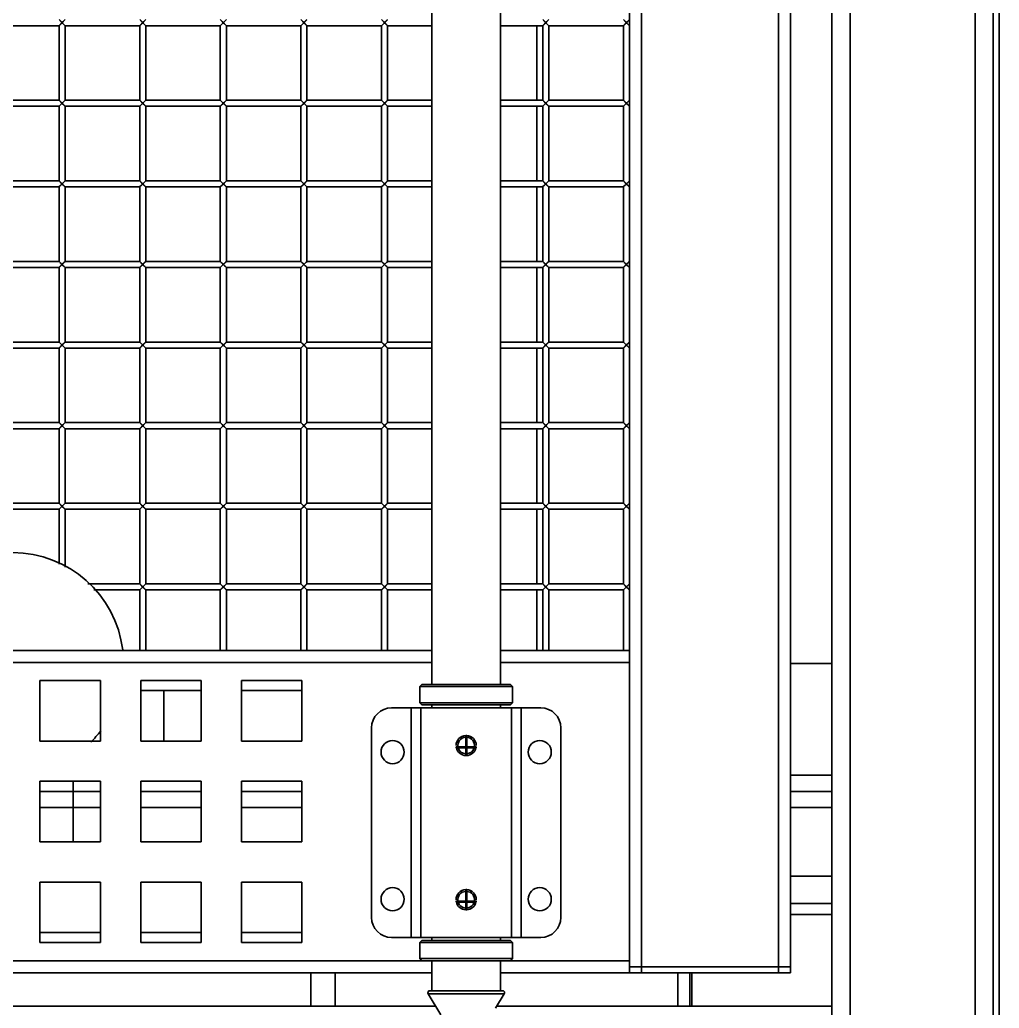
# Model space of a CAD drawing. Header units: millimetres. Extents: x 32496 to 166256, y 3504 to 23939.
# Drawn here: x 46166.1 to 46652.1, y 15282.2 to 15772.8 of the extents above; entities that cross this region are included whole.
import ezdxf

# ---------------------------------------------------------------- set-up
doc = ezdxf.new("R2010")
doc.units = ezdxf.units.MM
doc.layers.get('0').update_dxf_attribs({"lineweight": 35})

msp = doc.modelspace()

# ---------------------------------------------------------------- linework, layer by layer
at = {"linetype": 'Continuous'}
for p, q in [((46578.14, 15203.349), (46578.14, 17722.349)), ((46640.14, 15203.349), (46640.14, 17722.349)), ((46649.14, 17722.349), (46649.14, 15203.349)), ((46652.14, 17722.349), (46652.14, 15203.349)), ((46569.14, 15283.349), (46569.14, 17642.349)), ((46474.64, 17622.849), (46474.64, 15302.849)), ((46542.64, 15302.849), (46542.64, 17622.849)), ((46548.64, 17622.849), (46548.64, 15302.849)), ((46404.64, 16511.849), (46404.64, 15442.849)), ((46370.64, 16428.366), (46370.64, 15442.849)), ((46468.64, 15459.849), (46468.64, 16362.849)), ((46185.64, 15772.849), (46188.64, 15769.849)), ((46185.64, 15769.849), (46188.64, 15772.849)), ((46186.55, 15770.759), (46187.14, 15771.349)), ((46225.64, 15772.849), (46228.64, 15769.849)), ((46225.64, 15769.849), (46228.64, 15772.849)), ((46226.55, 15770.759), (46227.14, 15771.349)), ((46265.64, 15772.849), (46268.64, 15769.849)), ((46265.64, 15769.849), (46268.64, 15772.849)), ((46266.55, 15770.759), (46267.14, 15771.349)), ((46305.64, 15772.849), (46308.64, 15769.849)), ((46305.64, 15769.849), (46308.64, 15772.849)), ((46306.55, 15770.759), (46307.14, 15771.349)), ((46345.64, 15772.849), (46348.64, 15769.849)), ((46345.64, 15769.849), (46348.64, 15772.849)), ((46346.55, 15770.759), (46347.14, 15771.349)), ((46425.64, 15772.849), (46428.64, 15769.849)), ((46425.64, 15769.849), (46428.64, 15772.849)), ((46426.55, 15770.759), (46427.14, 15771.349)), ((46465.64, 15772.849), (46468.64, 15769.849)), ((46465.64, 15769.849), (46468.64, 15772.849)), ((46466.55, 15770.759), (46467.14, 15771.349)), ((46148.64, 15769.849), (46185.64, 15769.849)), ((46185.64, 15769.849), (46185.64, 15732.849)), ((46185.756, 15769.965), (46186.55, 15770.759)), ((46188.64, 15769.849), (46225.64, 15769.849)), ((46188.64, 15769.849), (46188.64, 15732.849)), ((46225.64, 15769.849), (46225.64, 15732.849)), ((46225.756, 15769.965), (46226.55, 15770.759)), ((46228.64, 15769.849), (46265.64, 15769.849)), ((46228.64, 15769.849), (46228.64, 15732.849)), ((46265.64, 15769.849), (46265.64, 15732.849)), ((46265.756, 15769.965), (46266.55, 15770.759)), ((46268.64, 15769.849), (46305.64, 15769.849)), ((46268.64, 15769.849), (46268.64, 15732.849)), ((46305.64, 15769.849), (46305.64, 15732.849)), ((46305.756, 15769.965), (46306.55, 15770.759)), ((46308.64, 15769.849), (46345.64, 15769.849)), ((46308.64, 15769.849), (46308.64, 15732.849)), ((46345.64, 15769.849), (46345.64, 15732.849)), ((46345.756, 15769.965), (46346.55, 15770.759)), ((46348.64, 15769.849), (46370.64, 15769.849)), ((46348.64, 15769.849), (46348.64, 15732.849)), ((46404.64, 15769.849), (46425.64, 15769.849)), ((46422.64, 15732.849), (46422.64, 15769.849)), ((46425.64, 15769.849), (46425.64, 15732.849)), ((46425.756, 15769.965), (46426.55, 15770.759)), ((46428.64, 15769.849), (46465.64, 15769.849)), ((46428.64, 15769.849), (46428.64, 15732.849)), ((46465.64, 15769.849), (46465.64, 15732.849)), ((46465.756, 15769.965), (46466.55, 15770.759)), ((46148.64, 15732.849), (46185.64, 15732.849)), ((46185.64, 15732.849), (46188.64, 15729.849)), ((46185.64, 15729.849), (46188.64, 15732.849)), ((46188.64, 15732.849), (46225.64, 15732.849)), ((46225.64, 15732.849), (46228.64, 15729.849)), ((46225.64, 15729.849), (46228.64, 15732.849)), ((46228.64, 15732.849), (46265.64, 15732.849)), ((46265.64, 15732.849), (46268.64, 15729.849)), ((46265.64, 15729.849), (46268.64, 15732.849)), ((46268.64, 15732.849), (46305.64, 15732.849)), ((46305.64, 15732.849), (46308.64, 15729.849)), ((46305.64, 15729.849), (46308.64, 15732.849)), ((46308.64, 15732.849), (46345.64, 15732.849)), ((46345.64, 15732.849), (46348.64, 15729.849)), ((46345.64, 15729.849), (46348.64, 15732.849)), ((46348.64, 15732.849), (46370.64, 15732.849)), ((46404.64, 15732.849), (46425.64, 15732.849)), ((46425.64, 15732.849), (46428.64, 15729.849)), ((46425.64, 15729.849), (46428.64, 15732.849)), ((46428.64, 15732.849), (46465.64, 15732.849)), ((46465.64, 15732.849), (46468.64, 15729.849)), ((46465.64, 15729.849), (46468.64, 15732.849)), ((46148.64, 15729.849), (46185.64, 15729.849)), ((46185.64, 15729.849), (46185.64, 15692.849)), ((46185.756, 15729.965), (46186.55, 15730.759)), ((46186.55, 15730.759), (46187.14, 15731.349)), ((46188.64, 15729.849), (46225.64, 15729.849)), ((46188.64, 15729.849), (46188.64, 15692.849)), ((46225.64, 15729.849), (46225.64, 15692.849)), ((46225.756, 15729.965), (46226.55, 15730.759)), ((46226.55, 15730.759), (46227.14, 15731.349)), ((46228.64, 15729.849), (46265.64, 15729.849)), ((46228.64, 15729.849), (46228.64, 15692.849)), ((46265.64, 15729.849), (46265.64, 15692.849)), ((46265.756, 15729.965), (46266.55, 15730.759)), ((46266.55, 15730.759), (46267.14, 15731.349)), ((46268.64, 15729.849), (46305.64, 15729.849)), ((46268.64, 15729.849), (46268.64, 15692.849)), ((46305.64, 15729.849), (46305.64, 15692.849)), ((46305.756, 15729.965), (46306.55, 15730.759)), ((46306.55, 15730.759), (46307.14, 15731.349)), ((46308.64, 15729.849), (46345.64, 15729.849)), ((46308.64, 15729.849), (46308.64, 15692.849)), ((46345.64, 15729.849), (46345.64, 15692.849)), ((46345.756, 15729.965), (46346.55, 15730.759)), ((46346.55, 15730.759), (46347.14, 15731.349)), ((46348.64, 15729.849), (46370.64, 15729.849)), ((46348.64, 15729.849), (46348.64, 15692.849)), ((46404.64, 15729.849), (46425.64, 15729.849)), ((46422.64, 15692.849), (46422.64, 15729.849)), ((46425.64, 15729.849), (46425.64, 15692.849)), ((46425.756, 15729.965), (46426.55, 15730.759)), ((46426.55, 15730.759), (46427.14, 15731.349)), ((46428.64, 15729.849), (46465.64, 15729.849)), ((46428.64, 15729.849), (46428.64, 15692.849)), ((46465.64, 15729.849), (46465.64, 15692.849)), ((46465.756, 15729.965), (46466.55, 15730.759)), ((46466.55, 15730.759), (46467.14, 15731.349)), ((46148.64, 15692.849), (46185.64, 15692.849)), ((46185.64, 15692.849), (46188.64, 15689.849)), ((46185.64, 15689.849), (46188.64, 15692.849)), ((46188.64, 15692.849), (46225.64, 15692.849)), ((46225.64, 15692.849), (46228.64, 15689.849)), ((46225.64, 15689.849), (46228.64, 15692.849)), ((46228.64, 15692.849), (46265.64, 15692.849)), ((46265.64, 15692.849), (46268.64, 15689.849)), ((46265.64, 15689.849), (46268.64, 15692.849)), ((46268.64, 15692.849), (46305.64, 15692.849)), ((46305.64, 15692.849), (46308.64, 15689.849)), ((46305.64, 15689.849), (46308.64, 15692.849)), ((46308.64, 15692.849), (46345.64, 15692.849)), ((46345.64, 15692.849), (46348.64, 15689.849)), ((46345.64, 15689.849), (46348.64, 15692.849)), ((46348.64, 15692.849), (46370.64, 15692.849)), ((46404.64, 15692.849), (46425.64, 15692.849)), ((46425.64, 15692.849), (46428.64, 15689.849)), ((46425.64, 15689.849), (46428.64, 15692.849)), ((46428.64, 15692.849), (46465.64, 15692.849)), ((46465.64, 15692.849), (46468.64, 15689.849)), ((46465.64, 15689.849), (46468.64, 15692.849)), ((46148.64, 15689.849), (46185.64, 15689.849)), ((46185.64, 15689.849), (46185.64, 15652.849)), ((46185.756, 15689.965), (46186.55, 15690.759)), ((46186.55, 15690.759), (46187.14, 15691.349)), ((46188.64, 15689.849), (46225.64, 15689.849)), ((46188.64, 15689.849), (46188.64, 15652.849)), ((46225.64, 15689.849), (46225.64, 15652.849)), ((46225.756, 15689.965), (46226.55, 15690.759)), ((46226.55, 15690.759), (46227.14, 15691.349)), ((46228.64, 15689.849), (46265.64, 15689.849)), ((46228.64, 15689.849), (46228.64, 15652.849)), ((46265.64, 15689.849), (46265.64, 15652.849)), ((46265.756, 15689.965), (46266.55, 15690.759)), ((46266.55, 15690.759), (46267.14, 15691.349)), ((46268.64, 15689.849), (46305.64, 15689.849)), ((46268.64, 15689.849), (46268.64, 15652.849)), ((46305.64, 15689.849), (46305.64, 15652.849)), ((46305.756, 15689.965), (46306.55, 15690.759)), ((46306.55, 15690.759), (46307.14, 15691.349)), ((46308.64, 15689.849), (46345.64, 15689.849)), ((46308.64, 15689.849), (46308.64, 15652.849)), ((46345.64, 15689.849), (46345.64, 15652.849)), ((46345.756, 15689.965), (46346.55, 15690.759)), ((46346.55, 15690.759), (46347.14, 15691.349)), ((46348.64, 15689.849), (46370.64, 15689.849)), ((46348.64, 15689.849), (46348.64, 15652.849)), ((46404.64, 15689.849), (46425.64, 15689.849)), ((46422.64, 15652.849), (46422.64, 15689.849)), ((46425.64, 15689.849), (46425.64, 15652.849)), ((46425.756, 15689.965), (46426.55, 15690.759)), ((46426.55, 15690.759), (46427.14, 15691.349)), ((46428.64, 15689.849), (46465.64, 15689.849)), ((46428.64, 15689.849), (46428.64, 15652.849)), ((46465.64, 15689.849), (46465.64, 15652.849)), ((46465.756, 15689.965), (46466.55, 15690.759)), ((46466.55, 15690.759), (46467.14, 15691.349)), ((46148.64, 15652.849), (46185.64, 15652.849)), ((46148.64, 15649.849), (46185.64, 15649.849)), ((46185.64, 15652.849), (46188.64, 15649.849)), ((46185.64, 15649.849), (46188.64, 15652.849)), ((46185.64, 15649.849), (46185.64, 15612.849)), ((46185.756, 15649.965), (46186.55, 15650.759)), ((46186.55, 15650.759), (46187.14, 15651.349)), ((46188.64, 15652.849), (46225.64, 15652.849)), ((46188.64, 15649.849), (46225.64, 15649.849)), ((46188.64, 15649.849), (46188.64, 15612.849)), ((46225.64, 15652.849), (46228.64, 15649.849)), ((46225.64, 15649.849), (46228.64, 15652.849)), ((46225.64, 15649.849), (46225.64, 15612.849)), ((46225.756, 15649.965), (46226.55, 15650.759)), ((46226.55, 15650.759), (46227.14, 15651.349)), ((46228.64, 15652.849), (46265.64, 15652.849)), ((46228.64, 15649.849), (46265.64, 15649.849)), ((46228.64, 15649.849), (46228.64, 15612.849)), ((46265.64, 15652.849), (46268.64, 15649.849)), ((46265.64, 15649.849), (46268.64, 15652.849)), ((46265.64, 15649.849), (46265.64, 15612.849)), ((46265.756, 15649.965), (46266.55, 15650.759)), ((46266.55, 15650.759), (46267.14, 15651.349)), ((46268.64, 15652.849), (46305.64, 15652.849)), ((46268.64, 15649.849), (46305.64, 15649.849)), ((46268.64, 15649.849), (46268.64, 15612.849)), ((46305.64, 15652.849), (46308.64, 15649.849)), ((46305.64, 15649.849), (46308.64, 15652.849)), ((46305.64, 15649.849), (46305.64, 15612.849)), ((46305.756, 15649.965), (46306.55, 15650.759)), ((46306.55, 15650.759), (46307.14, 15651.349)), ((46308.64, 15652.849), (46345.64, 15652.849)), ((46308.64, 15649.849), (46345.64, 15649.849)), ((46308.64, 15649.849), (46308.64, 15612.849)), ((46345.64, 15652.849), (46348.64, 15649.849)), ((46345.64, 15649.849), (46348.64, 15652.849)), ((46345.64, 15649.849), (46345.64, 15612.849)), ((46345.756, 15649.965), (46346.55, 15650.759)), ((46346.55, 15650.759), (46347.14, 15651.349)), ((46348.64, 15652.849), (46370.64, 15652.849)), ((46348.64, 15649.849), (46370.64, 15649.849)), ((46348.64, 15649.849), (46348.64, 15612.849)), ((46404.64, 15652.849), (46425.64, 15652.849)), ((46404.64, 15649.849), (46425.64, 15649.849)), ((46422.64, 15612.849), (46422.64, 15649.849)), ((46425.64, 15652.849), (46428.64, 15649.849)), ((46425.64, 15649.849), (46428.64, 15652.849)), ((46425.64, 15649.849), (46425.64, 15612.849)), ((46425.756, 15649.965), (46426.55, 15650.759)), ((46426.55, 15650.759), (46427.14, 15651.349)), ((46428.64, 15652.849), (46465.64, 15652.849)), ((46428.64, 15649.849), (46465.64, 15649.849)), ((46428.64, 15649.849), (46428.64, 15612.849)), ((46465.64, 15652.849), (46468.64, 15649.849)), ((46465.64, 15649.849), (46468.64, 15652.849)), ((46465.64, 15649.849), (46465.64, 15612.849)), ((46465.756, 15649.965), (46466.55, 15650.759)), ((46466.55, 15650.759), (46467.14, 15651.349)), ((46148.64, 15612.849), (46185.64, 15612.849)), ((46148.64, 15609.849), (46185.64, 15609.849)), ((46185.64, 15612.849), (46188.64, 15609.849)), ((46185.64, 15609.849), (46188.64, 15612.849)), ((46185.64, 15609.849), (46185.64, 15572.849)), ((46185.756, 15609.965), (46186.55, 15610.759)), ((46186.55, 15610.759), (46187.14, 15611.349)), ((46188.64, 15612.849), (46225.64, 15612.849)), ((46188.64, 15609.849), (46225.64, 15609.849)), ((46188.64, 15609.849), (46188.64, 15572.849)), ((46225.64, 15612.849), (46228.64, 15609.849)), ((46225.64, 15609.849), (46228.64, 15612.849)), ((46225.64, 15609.849), (46225.64, 15572.849)), ((46225.756, 15609.965), (46226.55, 15610.759)), ((46226.55, 15610.759), (46227.14, 15611.349)), ((46228.64, 15612.849), (46265.64, 15612.849)), ((46228.64, 15609.849), (46265.64, 15609.849)), ((46228.64, 15609.849), (46228.64, 15572.849)), ((46265.64, 15612.849), (46268.64, 15609.849)), ((46265.64, 15609.849), (46268.64, 15612.849)), ((46265.64, 15609.849), (46265.64, 15572.849)), ((46265.756, 15609.965), (46266.55, 15610.759)), ((46266.55, 15610.759), (46267.14, 15611.349)), ((46268.64, 15612.849), (46305.64, 15612.849)), ((46268.64, 15609.849), (46305.64, 15609.849)), ((46268.64, 15609.849), (46268.64, 15572.849)), ((46305.64, 15612.849), (46308.64, 15609.849)), ((46305.64, 15609.849), (46308.64, 15612.849)), ((46305.64, 15609.849), (46305.64, 15572.849)), ((46305.756, 15609.965), (46306.55, 15610.759)), ((46306.55, 15610.759), (46307.14, 15611.349)), ((46308.64, 15612.849), (46345.64, 15612.849)), ((46308.64, 15609.849), (46345.64, 15609.849)), ((46308.64, 15609.849), (46308.64, 15572.849)), ((46345.64, 15612.849), (46348.64, 15609.849)), ((46345.64, 15609.849), (46348.64, 15612.849)), ((46345.64, 15609.849), (46345.64, 15572.849)), ((46345.756, 15609.965), (46346.55, 15610.759)), ((46346.55, 15610.759), (46347.14, 15611.349)), ((46348.64, 15612.849), (46370.64, 15612.849)), ((46348.64, 15609.849), (46370.64, 15609.849)), ((46348.64, 15609.849), (46348.64, 15572.849)), ((46404.64, 15612.849), (46425.64, 15612.849)), ((46404.64, 15609.849), (46425.64, 15609.849)), ((46422.64, 15572.849), (46422.64, 15609.849)), ((46425.64, 15612.849), (46428.64, 15609.849)), ((46425.64, 15609.849), (46428.64, 15612.849)), ((46425.64, 15609.849), (46425.64, 15572.849)), ((46425.756, 15609.965), (46426.55, 15610.759)), ((46426.55, 15610.759), (46427.14, 15611.349)), ((46428.64, 15612.849), (46465.64, 15612.849)), ((46428.64, 15609.849), (46465.64, 15609.849)), ((46428.64, 15609.849), (46428.64, 15572.849)), ((46465.64, 15612.849), (46468.64, 15609.849)), ((46465.64, 15609.849), (46468.64, 15612.849)), ((46465.64, 15609.849), (46465.64, 15572.849)), ((46465.756, 15609.965), (46466.55, 15610.759)), ((46466.55, 15610.759), (46467.14, 15611.349)), ((46148.64, 15572.849), (46185.64, 15572.849)), ((46185.64, 15572.849), (46188.64, 15569.849)), ((46185.64, 15569.849), (46188.64, 15572.849)), ((46185.756, 15569.965), (46186.55, 15570.759)), ((46186.55, 15570.759), (46187.14, 15571.349)), ((46188.64, 15572.849), (46225.64, 15572.849)), ((46225.64, 15572.849), (46228.64, 15569.849)), ((46225.64, 15569.849), (46228.64, 15572.849)), ((46225.756, 15569.965), (46226.55, 15570.759)), ((46226.55, 15570.759), (46227.14, 15571.349)), ((46228.64, 15572.849), (46265.64, 15572.849)), ((46265.64, 15572.849), (46268.64, 15569.849)), ((46265.64, 15569.849), (46268.64, 15572.849)), ((46265.756, 15569.965), (46266.55, 15570.759)), ((46266.55, 15570.759), (46267.14, 15571.349)), ((46268.64, 15572.849), (46305.64, 15572.849)), ((46305.64, 15572.849), (46308.64, 15569.849)), ((46305.64, 15569.849), (46308.64, 15572.849)), ((46305.756, 15569.965), (46306.55, 15570.759)), ((46306.55, 15570.759), (46307.14, 15571.349)), ((46308.64, 15572.849), (46345.64, 15572.849)), ((46345.64, 15572.849), (46348.64, 15569.849)), ((46345.64, 15569.849), (46348.64, 15572.849)), ((46345.756, 15569.965), (46346.55, 15570.759)), ((46346.55, 15570.759), (46347.14, 15571.349)), ((46348.64, 15572.849), (46370.64, 15572.849)), ((46404.64, 15572.849), (46425.64, 15572.849)), ((46425.64, 15572.849), (46428.64, 15569.849)), ((46425.64, 15569.849), (46428.64, 15572.849)), ((46425.756, 15569.965), (46426.55, 15570.759)), ((46426.55, 15570.759), (46427.14, 15571.349)), ((46428.64, 15572.849), (46465.64, 15572.849)), ((46465.64, 15572.849), (46468.64, 15569.849)), ((46465.64, 15569.849), (46468.64, 15572.849)), ((46465.756, 15569.965), (46466.55, 15570.759)), ((46466.55, 15570.759), (46467.14, 15571.349)), ((46148.64, 15569.849), (46185.64, 15569.849)), ((46185.64, 15569.849), (46185.64, 15532.849)), ((46188.64, 15569.849), (46225.64, 15569.849)), ((46188.64, 15569.849), (46188.64, 15532.849)), ((46225.64, 15569.849), (46225.64, 15532.849)), ((46228.64, 15569.849), (46265.64, 15569.849)), ((46228.64, 15569.849), (46228.64, 15532.849)), ((46265.64, 15569.849), (46265.64, 15532.849)), ((46268.64, 15569.849), (46305.64, 15569.849)), ((46268.64, 15569.849), (46268.64, 15532.849)), ((46305.64, 15569.849), (46305.64, 15532.849)), ((46308.64, 15569.849), (46345.64, 15569.849)), ((46308.64, 15569.849), (46308.64, 15532.849)), ((46345.64, 15569.849), (46345.64, 15532.849)), ((46348.64, 15569.849), (46370.64, 15569.849)), ((46348.64, 15569.849), (46348.64, 15532.849)), ((46404.64, 15569.849), (46425.64, 15569.849)), ((46422.64, 15532.849), (46422.64, 15569.849)), ((46425.64, 15569.849), (46425.64, 15532.849)), ((46428.64, 15569.849), (46465.64, 15569.849)), ((46428.64, 15569.849), (46428.64, 15532.849)), ((46465.64, 15569.849), (46465.64, 15532.849)), ((46148.64, 15532.849), (46185.64, 15532.849)), ((46185.64, 15532.849), (46188.64, 15529.849)), ((46185.64, 15529.849), (46188.64, 15532.849)), ((46185.756, 15529.965), (46186.55, 15530.759)), ((46186.55, 15530.759), (46187.14, 15531.349)), ((46188.64, 15532.849), (46225.64, 15532.849)), ((46225.64, 15532.849), (46228.64, 15529.849)), ((46225.64, 15529.849), (46228.64, 15532.849)), ((46225.756, 15529.965), (46226.55, 15530.759)), ((46226.55, 15530.759), (46227.14, 15531.349)), ((46228.64, 15532.849), (46265.64, 15532.849)), ((46265.64, 15532.849), (46268.64, 15529.849)), ((46265.64, 15529.849), (46268.64, 15532.849)), ((46265.756, 15529.965), (46266.55, 15530.759)), ((46266.55, 15530.759), (46267.14, 15531.349)), ((46268.64, 15532.849), (46305.64, 15532.849)), ((46305.64, 15532.849), (46308.64, 15529.849)), ((46305.64, 15529.849), (46308.64, 15532.849)), ((46305.756, 15529.965), (46306.55, 15530.759)), ((46306.55, 15530.759), (46307.14, 15531.349)), ((46308.64, 15532.849), (46345.64, 15532.849)), ((46345.64, 15532.849), (46348.64, 15529.849)), ((46345.64, 15529.849), (46348.64, 15532.849)), ((46345.756, 15529.965), (46346.55, 15530.759)), ((46346.55, 15530.759), (46347.14, 15531.349)), ((46348.64, 15532.849), (46370.64, 15532.849)), ((46404.64, 15532.849), (46425.64, 15532.849)), ((46425.64, 15532.849), (46428.64, 15529.849)), ((46425.64, 15529.849), (46428.64, 15532.849)), ((46425.756, 15529.965), (46426.55, 15530.759)), ((46426.55, 15530.759), (46427.14, 15531.349)), ((46428.64, 15532.849), (46465.64, 15532.849)), ((46465.64, 15532.849), (46468.64, 15529.849)), ((46465.64, 15529.849), (46468.64, 15532.849)), ((46465.756, 15529.965), (46466.55, 15530.759)), ((46466.55, 15530.759), (46467.14, 15531.349)), ((46148.64, 15529.849), (46185.64, 15529.849)), ((46185.64, 15529.849), (46185.64, 15502.582)), ((46188.64, 15529.849), (46225.64, 15529.849)), ((46188.64, 15529.849), (46188.64, 15501.082)), ((46225.64, 15529.849), (46225.64, 15492.849)), ((46228.64, 15529.849), (46265.64, 15529.849)), ((46228.64, 15529.849), (46228.64, 15492.849)), ((46265.64, 15529.849), (46265.64, 15492.849)), ((46268.64, 15529.849), (46305.64, 15529.849)), ((46268.64, 15529.849), (46268.64, 15492.849)), ((46305.64, 15529.849), (46305.64, 15492.849)), ((46308.64, 15529.849), (46345.64, 15529.849)), ((46308.64, 15529.849), (46308.64, 15492.849)), ((46345.64, 15529.849), (46345.64, 15492.849)), ((46348.64, 15529.849), (46370.64, 15529.849)), ((46348.64, 15529.849), (46348.64, 15492.849)), ((46404.64, 15529.849), (46425.64, 15529.849)), ((46422.64, 15492.849), (46422.64, 15529.849)), ((46425.64, 15529.849), (46425.64, 15492.849)), ((46428.64, 15529.849), (46465.64, 15529.849)), ((46428.64, 15529.849), (46428.64, 15492.849)), ((46465.64, 15529.849), (46465.64, 15492.849)), ((46199.927, 15492.849), (46225.64, 15492.849)), ((46225.64, 15492.849), (46228.64, 15489.849)), ((46225.64, 15489.849), (46228.64, 15492.849)), ((46228.64, 15492.849), (46265.64, 15492.849)), ((46265.64, 15492.849), (46268.64, 15489.849)), ((46265.64, 15489.849), (46268.64, 15492.849)), ((46268.64, 15492.849), (46305.64, 15492.849)), ((46305.64, 15492.849), (46308.64, 15489.849)), ((46305.64, 15489.849), (46308.64, 15492.849)), ((46308.64, 15492.849), (46345.64, 15492.849)), ((46345.64, 15492.849), (46348.64, 15489.849)), ((46345.64, 15489.849), (46348.64, 15492.849)), ((46348.64, 15492.849), (46370.64, 15492.849)), ((46404.64, 15492.849), (46425.64, 15492.849)), ((46425.64, 15492.849), (46428.64, 15489.849)), ((46425.64, 15489.849), (46428.64, 15492.849)), ((46428.64, 15492.849), (46465.64, 15492.849)), ((46465.64, 15492.849), (46468.64, 15489.849)), ((46465.64, 15489.849), (46468.64, 15492.849)), ((46202.961, 15489.849), (46225.64, 15489.849)), ((46225.64, 15489.849), (46225.64, 15459.849)), ((46225.756, 15489.965), (46226.55, 15490.759)), ((46226.55, 15490.759), (46227.14, 15491.349)), ((46228.64, 15489.849), (46265.64, 15489.849)), ((46228.64, 15489.849), (46228.64, 15459.849)), ((46265.64, 15489.849), (46265.64, 15459.849)), ((46265.756, 15489.965), (46266.55, 15490.759)), ((46266.55, 15490.759), (46267.14, 15491.349)), ((46268.64, 15489.849), (46305.64, 15489.849)), ((46268.64, 15489.849), (46268.64, 15459.849)), ((46305.64, 15489.849), (46305.64, 15459.849)), ((46305.756, 15489.965), (46306.55, 15490.759)), ((46306.55, 15490.759), (46307.14, 15491.349)), ((46308.64, 15489.849), (46345.64, 15489.849)), ((46308.64, 15489.849), (46308.64, 15459.849)), ((46345.64, 15489.849), (46345.64, 15459.849)), ((46345.756, 15489.965), (46346.55, 15490.759)), ((46346.55, 15490.759), (46347.14, 15491.349)), ((46348.64, 15489.849), (46370.64, 15489.849)), ((46348.64, 15489.849), (46348.64, 15459.849)), ((46404.64, 15489.849), (46425.64, 15489.849)), ((46422.64, 15459.849), (46422.64, 15489.849)), ((46425.64, 15489.849), (46425.64, 15459.849)), ((46425.756, 15489.965), (46426.55, 15490.759)), ((46426.55, 15490.759), (46427.14, 15491.349)), ((46428.64, 15489.849), (46465.64, 15489.849)), ((46428.64, 15489.849), (46428.64, 15459.849)), ((46465.64, 15489.849), (46465.64, 15459.849)), ((46465.756, 15489.965), (46466.55, 15490.759)), ((46466.55, 15490.759), (46467.14, 15491.349)), ((45744.64, 15459.849), (46370.64, 15459.849)), ((46404.64, 15459.849), (46468.64, 15459.849)), ((46468.64, 15299.849), (46468.64, 15459.849)), ((46370.64, 15453.849), (45744.64, 15453.849)), ((46468.64, 15453.849), (46404.64, 15453.849)), ((46548.64, 15453.349), (46569.14, 15453.349)), ((46206.14, 15444.849), (46176.14, 15444.849)), ((46176.14, 15444.849), (46176.14, 15414.849)), ((46206.14, 15414.849), (46206.14, 15444.849)), ((46256.14, 15444.849), (46226.14, 15444.849)), ((46226.14, 15444.849), (46226.14, 15414.849)), ((46256.14, 15414.849), (46256.14, 15444.849)), ((46306.14, 15444.849), (46276.14, 15444.849)), ((46276.14, 15444.849), (46276.14, 15414.849)), ((46306.14, 15414.849), (46306.14, 15444.849)), ((46365.64, 15442.849), (46364.64, 15441.849)), ((46409.64, 15442.849), (46365.64, 15442.849)), ((46409.64, 15442.849), (46410.64, 15441.849)), ((46226.14, 15439.849), (46256.14, 15439.849)), ((46237.64, 15414.849), (46237.64, 15439.849)), ((46276.14, 15439.849), (46306.14, 15439.849)), ((46410.64, 15441.849), (46364.64, 15441.849)), ((46364.64, 15441.849), (46364.64, 15433.849)), ((46410.64, 15441.849), (46410.64, 15433.849)), ((46364.64, 15433.849), (46410.64, 15433.849)), ((46365.64, 15432.849), (46364.64, 15433.849)), ((46365.64, 15432.849), (46409.64, 15432.849)), ((46370.64, 15432.849), (46370.64, 15431.349)), ((46404.64, 15432.849), (46404.64, 15431.349)), ((46409.64, 15432.849), (46410.64, 15433.849)), ((46350.64, 15431.349), (46424.64, 15431.349)), ((46360.34, 15317.349), (46360.34, 15431.349)), ((46365.14, 15317.349), (46365.14, 15431.349)), ((46410.14, 15431.349), (46410.14, 15317.349)), ((46414.94, 15431.349), (46414.94, 15317.349)), ((46340.64, 15421.349), (46340.64, 15327.349)), ((46434.64, 15421.349), (46434.64, 15327.349)), ((46176.14, 15414.849), (46206.14, 15414.849)), ((46226.14, 15414.849), (46256.14, 15414.849)), ((46276.14, 15414.849), (46306.14, 15414.849)), ((46387.39, 15417.592), (46387.39, 15411.927)), ((46387.64, 15407.599), (46387.64, 15417.599)), ((46387.64, 15407.599), (46387.64, 15417.599)), ((46387.89, 15411.927), (46387.89, 15417.592)), ((46387.39, 15411.927), (46382.725, 15411.927)), ((46382.725, 15411.927), (46382.725, 15411.677)), ((46382.779, 15411.427), (46387.39, 15411.427)), ((46387.39, 15411.427), (46387.39, 15407.605)), ((46392.554, 15411.927), (46387.89, 15411.927)), ((46387.89, 15411.427), (46392.501, 15411.427)), ((46387.89, 15407.605), (46387.89, 15411.427)), ((46392.554, 15411.677), (46392.554, 15411.927)), ((46206.14, 15394.849), (46176.14, 15394.849)), ((46176.14, 15394.849), (46176.14, 15364.849)), ((46192.64, 15394.849), (46192.64, 15364.849)), ((46206.14, 15364.849), (46206.14, 15394.849)), ((46256.14, 15394.849), (46226.14, 15394.849)), ((46226.14, 15394.849), (46226.14, 15364.849)), ((46256.14, 15364.849), (46256.14, 15394.849)), ((46306.14, 15394.849), (46276.14, 15394.849)), ((46276.14, 15394.849), (46276.14, 15364.849)), ((46306.14, 15364.849), (46306.14, 15394.849)), ((46569.14, 15397.849), (46548.64, 15397.849)), ((46206.14, 15389.849), (46176.14, 15389.849)), ((46256.14, 15389.849), (46226.14, 15389.849)), ((46306.14, 15389.849), (46276.14, 15389.849)), ((46569.14, 15389.849), (46548.64, 15389.849)), ((46206.14, 15381.849), (46176.14, 15381.849)), ((46256.14, 15381.849), (46226.14, 15381.849)), ((46306.14, 15381.849), (46276.14, 15381.849)), ((46569.14, 15381.849), (46548.64, 15381.849)), ((46176.14, 15364.849), (46206.14, 15364.849)), ((46226.14, 15364.849), (46256.14, 15364.849)), ((46276.14, 15364.849), (46306.14, 15364.849)), ((46206.14, 15344.849), (46176.14, 15344.849)), ((46176.14, 15344.849), (46176.14, 15314.849)), ((46206.14, 15314.849), (46206.14, 15344.849)), ((46256.14, 15344.849), (46226.14, 15344.849)), ((46226.14, 15344.849), (46226.14, 15314.849)), ((46256.14, 15314.849), (46256.14, 15344.849)), ((46306.14, 15344.849), (46276.14, 15344.849)), ((46276.14, 15344.849), (46276.14, 15314.849)), ((46306.14, 15314.849), (46306.14, 15344.849)), ((46569.14, 15347.849), (46548.64, 15347.849)), ((46387.39, 15341.092), (46387.39, 15335.427)), ((46387.64, 15331.099), (46387.64, 15341.099)), ((46387.64, 15331.099), (46387.64, 15341.099)), ((46387.89, 15335.427), (46387.89, 15341.092)), ((46387.39, 15335.427), (46382.725, 15335.427)), ((46382.725, 15335.427), (46382.725, 15335.177)), ((46382.779, 15334.927), (46387.39, 15334.927)), ((46387.39, 15334.927), (46387.39, 15331.105)), ((46392.554, 15335.427), (46387.89, 15335.427)), ((46387.89, 15334.927), (46392.501, 15334.927)), ((46387.89, 15331.105), (46387.89, 15334.927)), ((46392.554, 15335.177), (46392.554, 15335.427)), ((46548.64, 15334.224), (46569.14, 15334.224)), ((46569.14, 15328.786), (46548.64, 15328.786)), ((46206.14, 15319.849), (46176.14, 15319.849)), ((46256.14, 15319.849), (46226.14, 15319.849)), ((46306.14, 15319.849), (46276.14, 15319.849)), ((46176.14, 15314.849), (46206.14, 15314.849)), ((46226.14, 15314.849), (46256.14, 15314.849)), ((46276.14, 15314.849), (46306.14, 15314.849)), ((46350.64, 15317.349), (46424.64, 15317.349)), ((46365.64, 15315.849), (46364.64, 15314.849)), ((46410.64, 15314.849), (46364.64, 15314.849)), ((46364.64, 15314.849), (46364.64, 15306.849)), ((46409.64, 15315.849), (46365.64, 15315.849)), ((46370.64, 15317.349), (46370.64, 15315.849)), ((46404.64, 15317.349), (46404.64, 15315.849)), ((46409.64, 15315.849), (46410.64, 15314.849)), ((46410.64, 15314.849), (46410.64, 15306.849)), ((45744.64, 15305.849), (46365.64, 15305.849)), ((46364.64, 15306.849), (46410.64, 15306.849)), ((46365.64, 15305.849), (46364.64, 15306.849)), ((46365.64, 15305.849), (46409.64, 15305.849)), ((46370.64, 15305.849), (46370.64, 15290.949)), ((46404.64, 15305.849), (46404.64, 15290.949)), ((46409.64, 15305.849), (46410.64, 15306.849)), ((46409.64, 15305.849), (46468.64, 15305.849)), ((46548.64, 15302.849), (46468.64, 15302.849)), ((46468.64, 15302.849), (46548.64, 15302.849)), ((46474.64, 15302.849), (46474.64, 15299.849)), ((46542.64, 15299.849), (46542.64, 15302.849)), ((46548.64, 15302.849), (46548.64, 15299.849)), ((46370.64, 15299.849), (45744.64, 15299.849)), ((46310.64, 15299.849), (46310.64, 15283.349)), ((46322.64, 15283.349), (46322.64, 15299.849)), ((46468.64, 15299.849), (46404.64, 15299.849)), ((46468.64, 15299.849), (46548.64, 15299.849)), ((46492.64, 15299.849), (46492.64, 15283.349)), ((46498.64, 15283.349), (46498.64, 15299.849)), ((46499.64, 15283.349), (46499.64, 15299.849)), ((46405.705, 15290.949), (46369.575, 15290.949)), ((46406.557, 15289.426), (46368.722, 15289.426)), ((46375.14, 15278.949), (46368.722, 15289.426)), ((46402.159, 15282.245), (46406.557, 15289.426)), ((46372.445, 15283.349), (45646.64, 15283.349)), ((46402.124, 15282.245), (46402.159, 15282.245)), ((46569.14, 15283.349), (46402.835, 15283.349)), ((46569.14, 15283.349), (46569.14, 15203.349))]:
    msp.add_line(p, q, dxfattribs=at)
for points in [[(46187.14, 15771.349), (46186.553, 15771.936), (46186.077, 15772.411)], [(46188.524, 15772.733), (46188.209, 15772.418), (46187.72, 15771.929), (46187.14, 15771.349)], [(46187.14, 15771.349), (46187.731, 15770.758), (46188.2, 15770.288), (46188.525, 15769.963)], [(46227.14, 15771.349), (46226.553, 15771.936), (46226.077, 15772.411)], [(46228.524, 15772.733), (46228.209, 15772.418), (46227.72, 15771.929), (46227.14, 15771.349)], [(46227.14, 15771.349), (46227.731, 15770.758), (46228.2, 15770.288), (46228.525, 15769.963)], [(46267.14, 15771.349), (46266.553, 15771.936), (46266.077, 15772.411)], [(46268.524, 15772.733), (46268.209, 15772.418), (46267.72, 15771.929), (46267.14, 15771.349)], [(46267.14, 15771.349), (46267.731, 15770.758), (46268.2, 15770.288), (46268.525, 15769.963)], [(46307.14, 15771.349), (46306.553, 15771.936), (46306.077, 15772.411)], [(46308.524, 15772.733), (46308.209, 15772.418), (46307.72, 15771.929), (46307.14, 15771.349)], [(46307.14, 15771.349), (46307.731, 15770.758), (46308.2, 15770.288), (46308.525, 15769.963)], [(46347.14, 15771.349), (46346.553, 15771.936), (46346.077, 15772.411)], [(46348.524, 15772.733), (46348.209, 15772.418), (46347.72, 15771.929), (46347.14, 15771.349)], [(46347.14, 15771.349), (46347.731, 15770.758), (46348.2, 15770.288), (46348.525, 15769.963)], [(46427.14, 15771.349), (46426.553, 15771.936), (46426.077, 15772.411)], [(46428.524, 15772.733), (46428.209, 15772.418), (46427.72, 15771.929), (46427.14, 15771.349)], [(46427.14, 15771.349), (46427.731, 15770.758), (46428.2, 15770.288), (46428.525, 15769.963)], [(46467.14, 15771.349), (46466.553, 15771.936), (46466.077, 15772.411)], [(46468.524, 15772.733), (46468.209, 15772.418), (46467.72, 15771.929), (46467.14, 15771.349)], [(46467.14, 15771.349), (46467.731, 15770.758), (46468.2, 15770.288), (46468.525, 15769.963)], [(46187.14, 15731.349), (46186.553, 15731.936), (46186.077, 15732.411)], [(46188.524, 15732.733), (46188.209, 15732.418), (46187.72, 15731.929), (46187.14, 15731.349)], [(46227.14, 15731.349), (46226.553, 15731.936), (46226.077, 15732.411)], [(46228.524, 15732.733), (46228.209, 15732.418), (46227.72, 15731.929), (46227.14, 15731.349)], [(46267.14, 15731.349), (46266.553, 15731.936), (46266.077, 15732.411)], [(46268.524, 15732.733), (46268.209, 15732.418), (46267.72, 15731.929), (46267.14, 15731.349)], [(46307.14, 15731.349), (46306.553, 15731.936), (46306.077, 15732.411)], [(46308.524, 15732.733), (46308.209, 15732.418), (46307.72, 15731.929), (46307.14, 15731.349)], [(46347.14, 15731.349), (46346.553, 15731.936), (46346.077, 15732.411)], [(46348.524, 15732.733), (46348.209, 15732.418), (46347.72, 15731.929), (46347.14, 15731.349)], [(46427.14, 15731.349), (46426.553, 15731.936), (46426.077, 15732.411)], [(46428.524, 15732.733), (46428.209, 15732.418), (46427.72, 15731.929), (46427.14, 15731.349)], [(46467.14, 15731.349), (46466.553, 15731.936), (46466.077, 15732.411)], [(46468.524, 15732.733), (46468.209, 15732.418), (46467.72, 15731.929), (46467.14, 15731.349)], [(46187.14, 15731.349), (46187.731, 15730.758), (46188.2, 15730.288), (46188.525, 15729.963)], [(46227.14, 15731.349), (46227.731, 15730.758), (46228.2, 15730.288), (46228.525, 15729.963)], [(46267.14, 15731.349), (46267.731, 15730.758), (46268.2, 15730.288), (46268.525, 15729.963)], [(46307.14, 15731.349), (46307.731, 15730.758), (46308.2, 15730.288), (46308.525, 15729.963)], [(46347.14, 15731.349), (46347.731, 15730.758), (46348.2, 15730.288), (46348.525, 15729.963)], [(46427.14, 15731.349), (46427.731, 15730.758), (46428.2, 15730.288), (46428.525, 15729.963)], [(46467.14, 15731.349), (46467.731, 15730.758), (46468.2, 15730.288), (46468.525, 15729.963)], [(46188.524, 15692.733), (46188.209, 15692.418), (46187.72, 15691.929), (46187.14, 15691.349)], [(46228.524, 15692.733), (46228.209, 15692.418), (46227.72, 15691.929), (46227.14, 15691.349)], [(46268.524, 15692.733), (46268.209, 15692.418), (46267.72, 15691.929), (46267.14, 15691.349)], [(46308.524, 15692.733), (46308.209, 15692.418), (46307.72, 15691.929), (46307.14, 15691.349)], [(46348.524, 15692.733), (46348.209, 15692.418), (46347.72, 15691.929), (46347.14, 15691.349)], [(46428.524, 15692.733), (46428.209, 15692.418), (46427.72, 15691.929), (46427.14, 15691.349)], [(46468.524, 15692.733), (46468.209, 15692.418), (46467.72, 15691.929), (46467.14, 15691.349)], [(46187.14, 15691.349), (46186.553, 15691.936), (46186.077, 15692.411)], [(46187.14, 15691.349), (46187.731, 15690.758), (46188.2, 15690.288), (46188.525, 15689.963)], [(46227.14, 15691.349), (46226.553, 15691.936), (46226.077, 15692.411)], [(46227.14, 15691.349), (46227.731, 15690.758), (46228.2, 15690.288), (46228.525, 15689.963)], [(46267.14, 15691.349), (46266.553, 15691.936), (46266.077, 15692.411)], [(46267.14, 15691.349), (46267.731, 15690.758), (46268.2, 15690.288), (46268.525, 15689.963)], [(46307.14, 15691.349), (46306.553, 15691.936), (46306.077, 15692.411)], [(46307.14, 15691.349), (46307.731, 15690.758), (46308.2, 15690.288), (46308.525, 15689.963)], [(46347.14, 15691.349), (46346.553, 15691.936), (46346.077, 15692.411)], [(46347.14, 15691.349), (46347.731, 15690.758), (46348.2, 15690.288), (46348.525, 15689.963)], [(46427.14, 15691.349), (46426.553, 15691.936), (46426.077, 15692.411)], [(46427.14, 15691.349), (46427.731, 15690.758), (46428.2, 15690.288), (46428.525, 15689.963)], [(46467.14, 15691.349), (46466.553, 15691.936), (46466.077, 15692.411)], [(46467.14, 15691.349), (46467.731, 15690.758), (46468.2, 15690.288), (46468.525, 15689.963)], [(46187.14, 15651.349), (46186.553, 15651.936), (46186.077, 15652.411)], [(46188.524, 15652.733), (46188.209, 15652.418), (46187.72, 15651.929), (46187.14, 15651.349)], [(46187.14, 15651.349), (46187.731, 15650.758), (46188.2, 15650.288), (46188.525, 15649.963)], [(46227.14, 15651.349), (46226.553, 15651.936), (46226.077, 15652.411)], [(46228.524, 15652.733), (46228.209, 15652.418), (46227.72, 15651.929), (46227.14, 15651.349)], [(46227.14, 15651.349), (46227.731, 15650.758), (46228.2, 15650.288), (46228.525, 15649.963)], [(46267.14, 15651.349), (46266.553, 15651.936), (46266.077, 15652.411)], [(46268.524, 15652.733), (46268.209, 15652.418), (46267.72, 15651.929), (46267.14, 15651.349)], [(46267.14, 15651.349), (46267.731, 15650.758), (46268.2, 15650.288), (46268.525, 15649.963)], [(46307.14, 15651.349), (46306.553, 15651.936), (46306.077, 15652.411)], [(46308.524, 15652.733), (46308.209, 15652.418), (46307.72, 15651.929), (46307.14, 15651.349)], [(46307.14, 15651.349), (46307.731, 15650.758), (46308.2, 15650.288), (46308.525, 15649.963)], [(46347.14, 15651.349), (46346.553, 15651.936), (46346.077, 15652.411)], [(46348.524, 15652.733), (46348.209, 15652.418), (46347.72, 15651.929), (46347.14, 15651.349)], [(46347.14, 15651.349), (46347.731, 15650.758), (46348.2, 15650.288), (46348.525, 15649.963)], [(46427.14, 15651.349), (46426.553, 15651.936), (46426.077, 15652.411)], [(46428.524, 15652.733), (46428.209, 15652.418), (46427.72, 15651.929), (46427.14, 15651.349)], [(46427.14, 15651.349), (46427.731, 15650.758), (46428.2, 15650.288), (46428.525, 15649.963)], [(46467.14, 15651.349), (46466.553, 15651.936), (46466.077, 15652.411)], [(46468.524, 15652.733), (46468.209, 15652.418), (46467.72, 15651.929), (46467.14, 15651.349)], [(46467.14, 15651.349), (46467.731, 15650.758), (46468.2, 15650.288), (46468.525, 15649.963)], [(46187.14, 15611.349), (46186.553, 15611.936), (46186.077, 15612.411)], [(46188.524, 15612.733), (46188.209, 15612.418), (46187.72, 15611.929), (46187.14, 15611.349)], [(46187.14, 15611.349), (46187.731, 15610.758), (46188.2, 15610.288), (46188.525, 15609.963)], [(46227.14, 15611.349), (46226.553, 15611.936), (46226.077, 15612.411)], [(46228.524, 15612.733), (46228.209, 15612.418), (46227.72, 15611.929), (46227.14, 15611.349)], [(46227.14, 15611.349), (46227.731, 15610.758), (46228.2, 15610.288), (46228.525, 15609.963)], [(46267.14, 15611.349), (46266.553, 15611.936), (46266.077, 15612.411)], [(46268.524, 15612.733), (46268.209, 15612.418), (46267.72, 15611.929), (46267.14, 15611.349)], [(46267.14, 15611.349), (46267.731, 15610.758), (46268.2, 15610.288), (46268.525, 15609.963)], [(46307.14, 15611.349), (46306.553, 15611.936), (46306.077, 15612.411)], [(46308.524, 15612.733), (46308.209, 15612.418), (46307.72, 15611.929), (46307.14, 15611.349)], [(46307.14, 15611.349), (46307.731, 15610.758), (46308.2, 15610.288), (46308.525, 15609.963)], [(46347.14, 15611.349), (46346.553, 15611.936), (46346.077, 15612.411)], [(46348.524, 15612.733), (46348.209, 15612.418), (46347.72, 15611.929), (46347.14, 15611.349)], [(46347.14, 15611.349), (46347.731, 15610.758), (46348.2, 15610.288), (46348.525, 15609.963)], [(46427.14, 15611.349), (46426.553, 15611.936), (46426.077, 15612.411)], [(46428.524, 15612.733), (46428.209, 15612.418), (46427.72, 15611.929), (46427.14, 15611.349)], [(46427.14, 15611.349), (46427.731, 15610.758), (46428.2, 15610.288), (46428.525, 15609.963)], [(46467.14, 15611.349), (46466.553, 15611.936), (46466.077, 15612.411)], [(46468.524, 15612.733), (46468.209, 15612.418), (46467.72, 15611.929), (46467.14, 15611.349)], [(46467.14, 15611.349), (46467.731, 15610.758), (46468.2, 15610.288), (46468.525, 15609.963)], [(46187.14, 15571.349), (46186.553, 15571.936), (46186.077, 15572.411)], [(46188.524, 15572.733), (46188.209, 15572.418), (46187.72, 15571.929), (46187.14, 15571.349)], [(46187.14, 15571.349), (46187.731, 15570.758), (46188.2, 15570.288), (46188.525, 15569.963)], [(46227.14, 15571.349), (46226.553, 15571.936), (46226.077, 15572.411)], [(46228.524, 15572.733), (46228.209, 15572.418), (46227.72, 15571.929), (46227.14, 15571.349)], [(46227.14, 15571.349), (46227.731, 15570.758), (46228.2, 15570.288), (46228.525, 15569.963)], [(46267.14, 15571.349), (46266.553, 15571.936), (46266.077, 15572.411)], [(46268.524, 15572.733), (46268.209, 15572.418), (46267.72, 15571.929), (46267.14, 15571.349)], [(46267.14, 15571.349), (46267.731, 15570.758), (46268.2, 15570.288), (46268.525, 15569.963)], [(46307.14, 15571.349), (46306.553, 15571.936), (46306.077, 15572.411)], [(46308.524, 15572.733), (46308.209, 15572.418), (46307.72, 15571.929), (46307.14, 15571.349)], [(46307.14, 15571.349), (46307.731, 15570.758), (46308.2, 15570.288), (46308.525, 15569.963)], [(46347.14, 15571.349), (46346.553, 15571.936), (46346.077, 15572.411)], [(46348.524, 15572.733), (46348.209, 15572.418), (46347.72, 15571.929), (46347.14, 15571.349)], [(46347.14, 15571.349), (46347.731, 15570.758), (46348.2, 15570.288), (46348.525, 15569.963)], [(46427.14, 15571.349), (46426.553, 15571.936), (46426.077, 15572.411)], [(46428.524, 15572.733), (46428.209, 15572.418), (46427.72, 15571.929), (46427.14, 15571.349)], [(46427.14, 15571.349), (46427.731, 15570.758), (46428.2, 15570.288), (46428.525, 15569.963)], [(46467.14, 15571.349), (46466.553, 15571.936), (46466.077, 15572.411)], [(46468.524, 15572.733), (46468.209, 15572.418), (46467.72, 15571.929), (46467.14, 15571.349)], [(46467.14, 15571.349), (46467.731, 15570.758), (46468.2, 15570.288), (46468.525, 15569.963)], [(46187.14, 15531.349), (46186.553, 15531.936), (46186.077, 15532.411)], [(46188.524, 15532.733), (46188.209, 15532.418), (46187.72, 15531.929), (46187.14, 15531.349)], [(46187.14, 15531.349), (46187.731, 15530.758), (46188.2, 15530.288), (46188.525, 15529.963)], [(46227.14, 15531.349), (46226.553, 15531.936), (46226.077, 15532.411)], [(46228.524, 15532.733), (46228.209, 15532.418), (46227.72, 15531.929), (46227.14, 15531.349)], [(46227.14, 15531.349), (46227.731, 15530.758), (46228.2, 15530.288), (46228.525, 15529.963)], [(46267.14, 15531.349), (46266.553, 15531.936), (46266.077, 15532.411)], [(46268.524, 15532.733), (46268.209, 15532.418), (46267.72, 15531.929), (46267.14, 15531.349)], [(46267.14, 15531.349), (46267.731, 15530.758), (46268.2, 15530.288), (46268.525, 15529.963)], [(46307.14, 15531.349), (46306.553, 15531.936), (46306.077, 15532.411)], [(46308.524, 15532.733), (46308.209, 15532.418), (46307.72, 15531.929), (46307.14, 15531.349)], [(46307.14, 15531.349), (46307.731, 15530.758), (46308.2, 15530.288), (46308.525, 15529.963)], [(46347.14, 15531.349), (46346.553, 15531.936), (46346.077, 15532.411)], [(46348.524, 15532.733), (46348.209, 15532.418), (46347.72, 15531.929), (46347.14, 15531.349)], [(46347.14, 15531.349), (46347.731, 15530.758), (46348.2, 15530.288), (46348.525, 15529.963)], [(46427.14, 15531.349), (46426.553, 15531.936), (46426.077, 15532.411)], [(46428.524, 15532.733), (46428.209, 15532.418), (46427.72, 15531.929), (46427.14, 15531.349)], [(46427.14, 15531.349), (46427.731, 15530.758), (46428.2, 15530.288), (46428.525, 15529.963)], [(46467.14, 15531.349), (46466.553, 15531.936), (46466.077, 15532.411)], [(46468.524, 15532.733), (46468.209, 15532.418), (46467.72, 15531.929), (46467.14, 15531.349)], [(46467.14, 15531.349), (46467.731, 15530.758), (46468.2, 15530.288), (46468.525, 15529.963)], [(46227.14, 15491.349), (46226.553, 15491.936), (46226.077, 15492.411)], [(46228.524, 15492.733), (46228.209, 15492.418), (46227.72, 15491.929), (46227.14, 15491.349)], [(46267.14, 15491.349), (46266.553, 15491.936), (46266.077, 15492.411)], [(46268.524, 15492.733), (46268.209, 15492.418), (46267.72, 15491.929), (46267.14, 15491.349)], [(46307.14, 15491.349), (46306.553, 15491.936), (46306.077, 15492.411)], [(46308.524, 15492.733), (46308.209, 15492.418), (46307.72, 15491.929), (46307.14, 15491.349)], [(46347.14, 15491.349), (46346.553, 15491.936), (46346.077, 15492.411)], [(46348.524, 15492.733), (46348.209, 15492.418), (46347.72, 15491.929), (46347.14, 15491.349)], [(46427.14, 15491.349), (46426.553, 15491.936), (46426.077, 15492.411)], [(46428.524, 15492.733), (46428.209, 15492.418), (46427.72, 15491.929), (46427.14, 15491.349)], [(46467.14, 15491.349), (46466.553, 15491.936), (46466.077, 15492.411)], [(46468.524, 15492.733), (46468.209, 15492.418), (46467.72, 15491.929), (46467.14, 15491.349)], [(46227.14, 15491.349), (46227.731, 15490.758), (46228.2, 15490.288), (46228.525, 15489.963)], [(46267.14, 15491.349), (46267.731, 15490.758), (46268.2, 15490.288), (46268.525, 15489.963)], [(46307.14, 15491.349), (46307.731, 15490.758), (46308.2, 15490.288), (46308.525, 15489.963)], [(46347.14, 15491.349), (46347.731, 15490.758), (46348.2, 15490.288), (46348.525, 15489.963)], [(46427.14, 15491.349), (46427.731, 15490.758), (46428.2, 15490.288), (46428.525, 15489.963)], [(46467.14, 15491.349), (46467.731, 15490.758), (46468.2, 15490.288), (46468.525, 15489.963)]]:
    msp.add_lwpolyline(points, dxfattribs=at)
for centre in [(46351.14, 15409.349), (46424.14, 15409.349), (46351.14, 15336.349), (46424.14, 15336.349)]:
    msp.add_circle(centre, 5.75, dxfattribs=at)
for centre, radius, start, end in [((46162.64, 15453.349), 55, 6.9888, 172.98254), ((46350.64, 15421.349), 10, 90, 180), ((46424.64, 15421.349), 10, 0, 90), ((46162.64, 15453.349), 55, 314.85254, 322.51538), ((46387.64, 15412.599), 5, 92.86598, 180), ((46387.64, 15412.599), 4.134, 93.46705, 189.34743), ((46387.64, 15412.599), 4, 90, 93.58541), ((46387.64, 15412.599), 5, 87.15975, 92.84981), ((46387.64, 15412.599), 4, 86.41567, 90), ((46387.64, 15412.599), 5, 0, 87.13347), ((46387.64, 15412.599), 4.134, 350.65257, 86.53295), ((46387.64, 15412.599), 5, 187.07978, 190.61966), ((46387.64, 15412.599), 5, 190.59358, 193.53689), ((46387.64, 15412.599), 5, 193.54971, 267.13402), ((46387.64, 15412.599), 4.134, 196.46142, 266.53295), ((46387.64, 15412.599), 4, 189.66346, 197.0293), ((46387.64, 15412.599), 4, 266.41668, 270), ((46387.64, 15412.599), 4, 270, 273.58488), ((46387.64, 15412.599), 5, 272.86654, 346.45032), ((46387.64, 15412.599), 4.134, 273.46705, 343.53862), ((46387.64, 15412.599), 4, 342.9707, 350.33654), ((46387.64, 15412.599), 5, 346.46852, 349.41133), ((46387.64, 15412.599), 5, 349.38036, 352.92025), ((46387.64, 15412.599), 5, 267.14784, 272.8715), ((46387.64, 15336.099), 5, 92.86598, 180), ((46387.64, 15336.099), 4.134, 93.46705, 189.34743), ((46387.64, 15336.099), 4, 90, 93.58541), ((46387.64, 15336.099), 5, 87.15975, 92.84981), ((46387.64, 15336.099), 4, 86.41513, 90), ((46387.64, 15336.099), 5, 0, 87.13347), ((46387.64, 15336.099), 4.134, 350.65257, 86.53295), ((46387.64, 15336.099), 5, 187.07978, 190.61966), ((46387.64, 15336.099), 5, 190.59349, 193.53688), ((46387.64, 15336.099), 5, 193.54971, 267.13402), ((46387.64, 15336.099), 4.134, 196.46142, 266.53295), ((46387.64, 15336.099), 4, 189.66346, 197.0293), ((46387.64, 15336.099), 5, 272.86654, 346.45032), ((46387.64, 15336.099), 4.134, 273.46705, 343.53862), ((46387.64, 15336.099), 4, 342.9707, 350.33654), ((46387.64, 15336.099), 5, 346.46852, 349.41133), ((46387.64, 15336.099), 5, 349.38036, 352.92025), ((46387.64, 15336.099), 4, 266.41668, 270), ((46387.64, 15336.099), 5, 267.14784, 272.8715), ((46387.64, 15336.099), 4, 270, 273.58488), ((46350.64, 15327.349), 10, 180, 270), ((46424.64, 15327.349), 10, 270, 0), ((46369.575, 15289.949), 1, 90, 211.48747), ((46405.705, 15289.949), 1, 328.51253, 90)]:
    msp.add_arc(centre, radius, start, end, dxfattribs=at)

doc.saveas('drawing.dxf')
